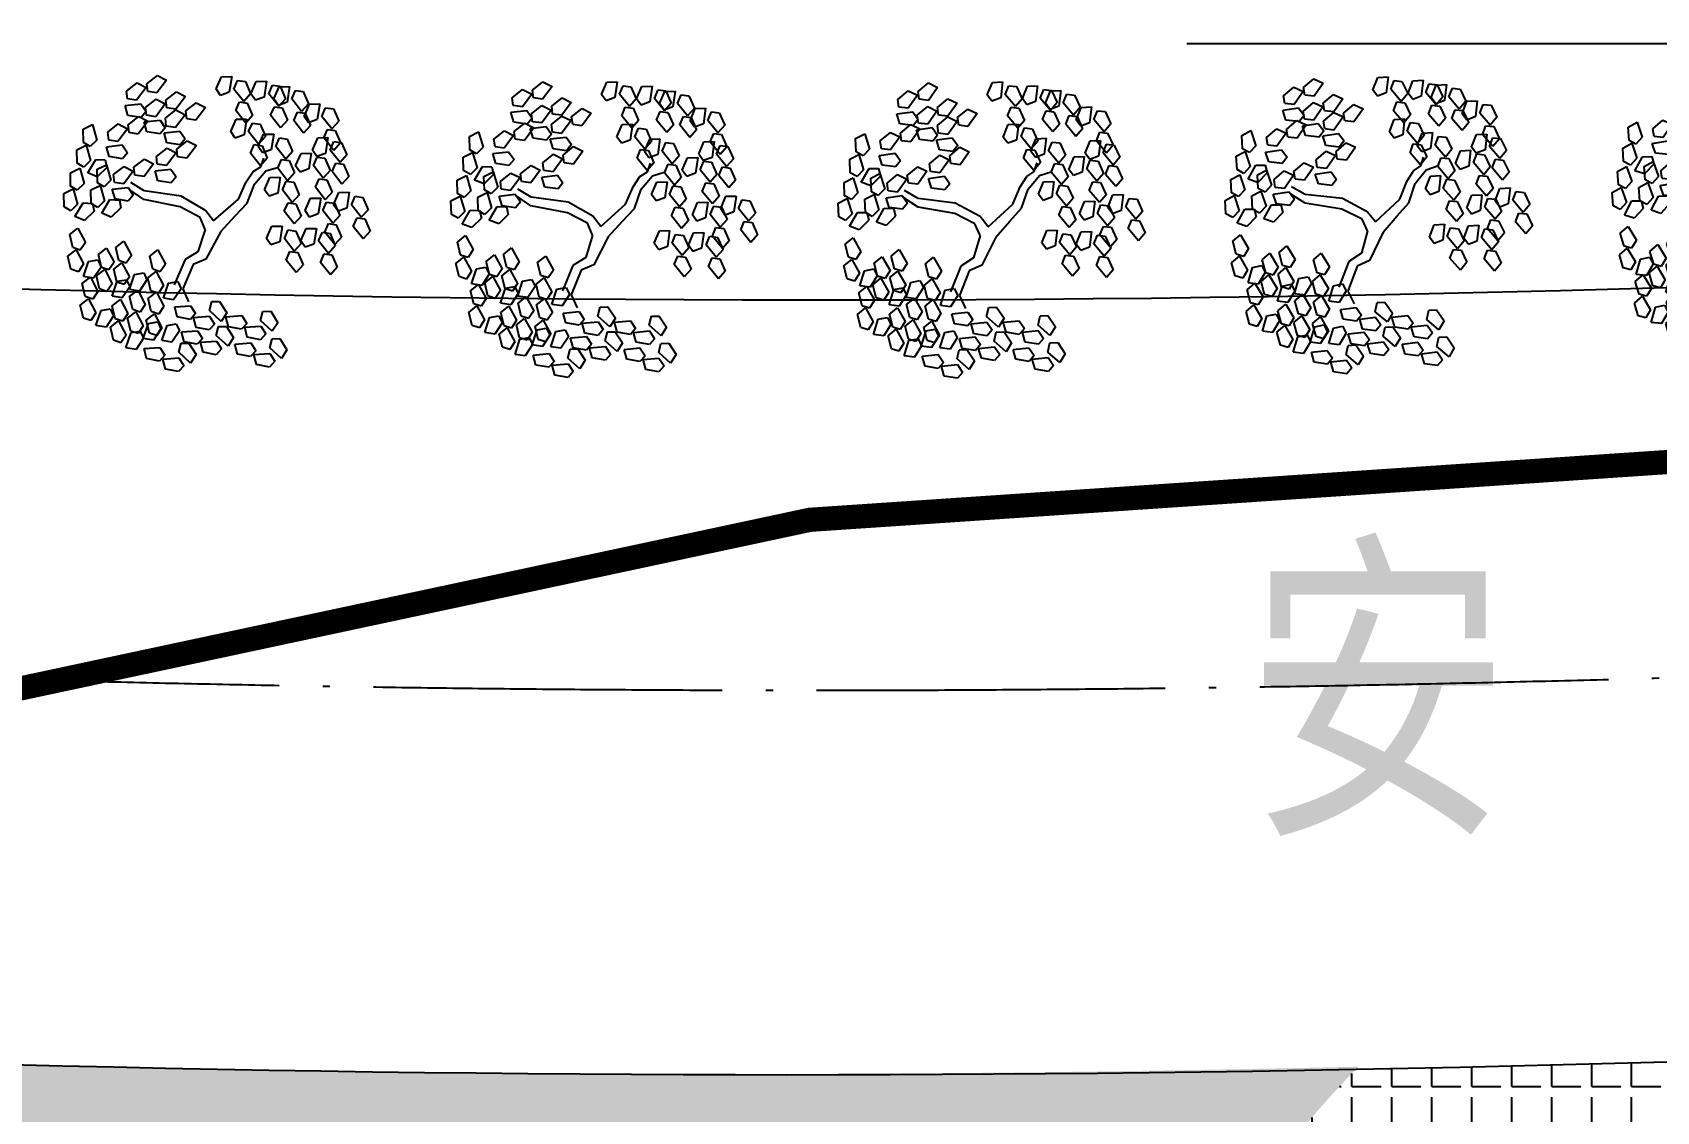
# Model space of a CAD drawing. Extents: x 302512 to 1034855, y -184136 to 410364.
# Drawn here: x 515227 to 548761, y -19766 to 2517 of the extents above; entities that cross this region are included whole.
import ezdxf

# ---------------------------------------------------------------- set-up
doc = ezdxf.new("R2010")
doc.units = 0
doc.header["$MEASUREMENT"] = 0
doc.linetypes.add('ACAD_ISO04W100', pattern=[30.5, 24, -3, 0.5, -3])
doc.linetypes.add('DASHED2', pattern=[0.375, 0.25, -0.125])
for name, color, linetype in [('PUB_TEXT', 7, 'Continuous'), ('TREE2', 84, 'Continuous'), ('WZ', 2, 'Continuous'), ('环境', 8, 'Continuous'), ('红线', 20, 'Continuous')]:
    doc.layers.add(name, color=color, linetype=linetype)
doc.styles.add('-黑体', font='', dxfattribs={"width": 0.8})
doc.styles.add('DIM', font='txt')
doc.styles.get('-黑体').set_extended_font_data('黑体')

# ---------------------------------------------------------------- blocks, each defined once
blk = doc.blocks.new('M_F18')
for p, q in [((-1054, 1505), (-932, 1605)), ((-824, 1552), (-933, 1400)), ((-932, 1605), (-824, 1552)), ((-817, 1597), (-695, 1697)), ((-805, 1506), (-817, 1597)), ((-586, 1644), (-696, 1492)), ((-695, 1697), (-586, 1644)), ((-2, 1553), (59, 1699)), ((52, 1478), (-2, 1553)), ((59, 1699), (179, 1703)), ((179, 1703), (155, 1517)), ((208, 1557), (250, 1658)), ((327, 1412), (208, 1557)), ((250, 1658), (341, 1647)), ((341, 1647), (406, 1503)), ((410, 1506), (470, 1652)), ((470, 1652), (591, 1656)), ((591, 1656), (566, 1470)), ((620, 1510), (662, 1612)), ((662, 1612), (753, 1600)), ((681, 1450), (742, 1595)), ((742, 1595), (863, 1600)), ((753, 1600), (818, 1456)), ((863, 1600), (838, 1414)), ((891, 1454), (933, 1555)), ((933, 1555), (1024, 1544)), ((1024, 1544), (1090, 1400)), ((-1067, 1335), (-881, 1359)), ((-1042, 1414), (-1054, 1505)), ((-933, 1400), (-1042, 1414)), ((-881, 1359), (-817, 1269)), ((-827, 1317), (-704, 1418)), ((-696, 1492), (-805, 1506)), ((-596, 1365), (-705, 1212)), ((-704, 1418), (-596, 1365)), ((-589, 1409), (-467, 1509)), ((-577, 1318), (-589, 1409)), ((-358, 1456), (-468, 1304)), ((-467, 1509), (-358, 1456)), ((-353, 1287), (-231, 1387)), ((-231, 1387), (-122, 1334)), ((155, 1517), (52, 1478)), ((236, 1304), (277, 1406)), ((277, 1406), (369, 1394)), ((406, 1503), (327, 1412)), ((369, 1394), (434, 1250)), ((464, 1432), (410, 1506)), ((566, 1470), (464, 1432)), ((739, 1365), (620, 1510)), ((647, 1257), (689, 1359)), ((735, 1375), (681, 1450)), ((689, 1359), (780, 1347)), ((838, 1414), (735, 1375)), ((818, 1456), (739, 1365)), ((780, 1347), (846, 1204)), ((1010, 1309), (891, 1454)), ((1090, 1400), (1010, 1309)), ((1041, 1252), (1101, 1398)), ((1101, 1398), (1222, 1403)), ((1222, 1403), (1197, 1217)), ((1251, 1257), (1292, 1358)), ((1292, 1358), (1384, 1347)), ((1384, 1347), (1449, 1203)), ((-1032, 1219), (-1067, 1335)), ((-875, 1198), (-1032, 1219)), ((-1027, 1109), (-905, 1209)), ((-797, 1156), (-906, 1004)), ((-905, 1209), (-797, 1156)), ((-817, 1269), (-875, 1198)), ((-839, 1147), (-653, 1171)), ((-804, 1031), (-839, 1147)), ((-814, 1226), (-827, 1317)), ((-705, 1212), (-814, 1226)), ((-653, 1171), (-589, 1082)), ((-590, 1196), (-468, 1296)), ((-578, 1105), (-590, 1196)), ((-468, 1304), (-577, 1318)), ((-359, 1243), (-469, 1090)), ((-468, 1296), (-359, 1243)), ((-340, 1196), (-353, 1287)), ((-232, 1182), (-340, 1196)), ((-122, 1334), (-232, 1182)), ((182, 1055), (243, 1201)), ((355, 1159), (236, 1304)), ((243, 1201), (363, 1206)), ((363, 1206), (339, 1019)), ((434, 1250), (355, 1159)), ((392, 1059), (434, 1161)), ((434, 1161), (525, 1149)), ((525, 1149), (590, 1006)), ((767, 1112), (647, 1257)), ((846, 1204), (767, 1112)), ((919, 1201), (961, 1302)), ((1038, 1056), (919, 1201)), ((961, 1302), (1052, 1291)), ((1117, 1147), (1038, 1056)), ((1095, 1178), (1041, 1252)), ((1052, 1291), (1117, 1147)), ((1197, 1217), (1095, 1178)), ((1370, 1111), (1251, 1257)), ((1449, 1203), (1370, 1111)), ((-1554, 1048), (-1446, 1103)), ((-1548, 890), (-1554, 1048)), ((-1446, 1103), (-1391, 923)), ((-1265, 1017), (-1143, 1117)), ((-1252, 926), (-1265, 1017)), ((-1034, 1064), (-1144, 912)), ((-1143, 1117), (-1034, 1064)), ((-1015, 1018), (-1027, 1109)), ((-906, 1004), (-1015, 1018)), ((-647, 1010), (-804, 1031)), ((-589, 1082), (-647, 1010)), ((-603, 1025), (-417, 1049)), ((-567, 909), (-603, 1025)), ((-469, 1090), (-578, 1105)), ((-417, 1049), (-353, 960)), ((-353, 960), (-411, 888)), ((236, 981), (182, 1055)), ((339, 1019), (236, 981)), ((511, 914), (392, 1059)), ((506, 886), (567, 1032)), ((590, 1006), (511, 914)), ((567, 1032), (688, 1037)), ((688, 1037), (663, 851)), ((716, 890), (758, 992)), ((758, 992), (849, 981)), ((849, 981), (914, 837)), ((1146, 858), (1206, 1004)), ((1206, 1004), (1327, 1008)), ((1278, 1004), (1320, 1105)), ((1397, 859), (1278, 1004)), ((1327, 1008), (1303, 822)), ((1320, 1105), (1411, 1094)), ((1356, 862), (1398, 964)), ((1398, 964), (1489, 952)), ((1411, 1094), (1477, 950)), ((-1625, 804), (-1517, 858)), ((-1619, 646), (-1625, 804)), ((-1468, 845), (-1548, 890)), ((-1517, 858), (-1462, 679)), ((-1391, 923), (-1468, 845)), ((-1278, 847), (-1091, 871)), ((-1242, 731), (-1278, 847)), ((-1144, 912), (-1252, 926)), ((-1091, 871), (-1027, 781)), ((-1027, 781), (-1086, 710)), ((-686, 745), (-564, 845)), ((-411, 888), (-567, 909)), ((-456, 792), (-565, 639)), ((-564, 845), (-456, 792)), ((-449, 837), (-327, 937)), ((-437, 746), (-449, 837)), ((-218, 884), (-328, 731)), ((-327, 937), (-218, 884)), ((420, 806), (461, 908)), ((539, 661), (420, 806)), ((461, 908), (553, 897)), ((560, 812), (506, 886)), ((553, 897), (618, 753)), ((663, 851), (560, 812)), ((835, 745), (716, 890)), ((914, 837), (835, 745)), ((953, 670), (1014, 816)), ((1014, 816), (1134, 821)), ((1134, 821), (1110, 635)), ((1200, 784), (1146, 858)), ((1163, 675), (1205, 776)), ((1303, 822), (1200, 784)), ((1205, 776), (1296, 765)), ((1296, 765), (1361, 621)), ((1475, 717), (1356, 862)), ((1477, 950), (1397, 859)), ((1554, 809), (1475, 717)), ((1489, 952), (1554, 809)), ((-1694, 532), (-1586, 586)), ((-1539, 601), (-1619, 646)), ((-1586, 586), (-1531, 407)), ((-1462, 679), (-1539, 601)), ((-1491, 533), (-1397, 695)), ((-1397, 695), (-1287, 692)), ((-1379, 579), (-1271, 633)), ((-1373, 421), (-1379, 579)), ((-1266, 603), (-1377, 491)), ((-1287, 692), (-1266, 603)), ((-1271, 633), (-1216, 454)), ((-1086, 710), (-1242, 731)), ((-1186, 520), (-1064, 620)), ((-1064, 620), (-955, 567)), ((-949, 611), (-826, 711)), ((-936, 520), (-949, 611)), ((-718, 658), (-827, 506)), ((-826, 711), (-718, 658)), ((-699, 574), (-513, 598)), ((-664, 459), (-699, 574)), ((-674, 654), (-686, 745)), ((-565, 639), (-674, 654)), ((-513, 598), (-449, 509)), ((-328, 731), (-437, 746)), ((377, 469), (456, 591)), ((456, 591), (543, 648)), ((473, 441), (605, 601)), ((618, 753), (539, 661)), ((543, 648), (578, 751)), ((605, 601), (754, 648)), ((744, 638), (786, 739)), ((863, 492), (744, 638)), ((786, 739), (877, 728)), ((942, 584), (863, 492)), ((877, 728), (942, 584)), ((1007, 596), (953, 670)), ((1110, 635), (1007, 596)), ((1282, 529), (1163, 675)), ((1361, 621), (1282, 529)), ((1383, 609), (1425, 711)), ((1503, 464), (1383, 609)), ((1425, 711), (1516, 699)), ((1516, 699), (1582, 556)), ((-1689, 374), (-1694, 532)), ((-1531, 407), (-1609, 329)), ((-1377, 491), (-1491, 533)), ((-1449, 334), (-1342, 389)), ((-1293, 376), (-1373, 421)), ((-1342, 389), (-1286, 209)), ((-1216, 454), (-1293, 376)), ((-1174, 429), (-1186, 520)), ((-1065, 414), (-1174, 429)), ((-955, 567), (-1065, 414)), ((-824, 338), (-981, 432)), ((-827, 506), (-936, 520)), ((-507, 438), (-664, 459)), ((-449, 509), (-507, 438)), ((289, 263), (377, 469)), ((394, 216), (473, 441)), ((594, 379), (654, 525)), ((654, 525), (775, 530)), ((775, 530), (750, 344)), ((804, 383), (846, 485)), ((923, 238), (804, 383)), ((846, 485), (937, 474)), ((937, 474), (1002, 330)), ((1191, 422), (1232, 523)), ((1310, 277), (1191, 422)), ((1232, 523), (1324, 512)), ((1324, 512), (1389, 368)), ((1582, 556), (1503, 464)), ((-1765, 287), (-1657, 342)), ((-1759, 129), (-1765, 287)), ((-1609, 329), (-1689, 374)), ((-1657, 342), (-1602, 162)), ((-1444, 176), (-1449, 334)), ((-1286, 209), (-1364, 131)), ((-1316, 63), (-1222, 226)), ((-1222, 226), (-1112, 223)), ((-1199, 349), (-1012, 373)), ((-1163, 234), (-1199, 349)), ((-1007, 213), (-1163, 234)), ((-1112, 223), (-1091, 133)), ((-1012, 373), (-949, 284)), ((-949, 284), (-1007, 213)), ((-824, 235), (-990, 347)), ((-386, 282), (-824, 338)), ((-394, 159), (-824, 235)), ((-96, 122), (-386, 282)), ((0, 0), (289, 263)), ((254, 66), (394, 216)), ((648, 305), (594, 379)), ((750, 344), (648, 305)), ((831, 131), (873, 232)), ((873, 232), (964, 221)), ((1002, 330), (923, 238)), ((964, 221), (1030, 77)), ((1076, 145), (1136, 291)), ((1136, 291), (1257, 295)), ((1257, 295), (1232, 109)), ((1286, 149), (1327, 250)), ((1389, 368), (1310, 277)), ((1327, 250), (1419, 239)), ((1409, 220), (1469, 366)), ((1463, 145), (1409, 220)), ((1419, 239), (1484, 95)), ((1469, 366), (1590, 370)), ((1590, 370), (1565, 184)), ((1619, 224), (1660, 325)), ((1738, 79), (1619, 224)), ((1660, 325), (1752, 314)), ((1752, 314), (1817, 170)), ((-1679, 84), (-1759, 129)), ((-1602, 162), (-1679, 84)), ((-1631, 16), (-1537, 179)), ((-1517, -25), (-1631, 16)), ((-1537, 179), (-1428, 176)), ((-1406, 86), (-1517, -25)), ((-1364, 131), (-1444, 176)), ((-1428, 176), (-1406, 86)), ((-1202, 21), (-1316, 63)), ((-1091, 133), (-1202, 21)), ((-158, 37), (-394, 159)), ((-96, -103), (-158, 37)), ((0, 0), (-96, 122)), ((88, -122), (254, 66)), ((951, -15), (831, 131)), ((1030, 77), (951, -15)), ((1130, 70), (1076, 145)), ((1232, 109), (1130, 70)), ((1405, 4), (1286, 149)), ((1484, 95), (1405, 4)), ((1565, 184), (1463, 145)), ((1646, -29), (1688, 72)), ((1688, 72), (1779, 61)), ((1817, 170), (1738, 79)), ((1779, 61), (1845, -83)), ((-1686, -196), (-1592, -120)), ((-1592, -120), (-1500, -284)), ((-96, -103), (-175, -366)), ((88, -122), (-79, -451)), ((629, -193), (689, -48)), ((689, -48), (810, -43)), ((810, -43), (785, -229)), ((839, -189), (881, -88)), ((958, -334), (839, -189)), ((881, -88), (972, -99)), ((972, -99), (1037, -243)), ((1032, -212), (1092, -66)), ((1092, -66), (1213, -62)), ((1213, -62), (1188, -248)), ((1242, -208), (1284, -106)), ((1284, -106), (1375, -118)), ((1313, -104), (1355, -3)), ((1432, -249), (1313, -104)), ((1355, -3), (1446, -14)), ((1375, -118), (1440, -262)), ((1512, -158), (1432, -249)), ((1446, -14), (1512, -158)), ((1765, -174), (1646, -29)), ((1845, -83), (1765, -174)), ((-1703, -450), (-1609, -374)), ((-1647, -349), (-1686, -196)), ((-1559, -377), (-1647, -349)), ((-1609, -374), (-1517, -538)), ((-1500, -284), (-1559, -377)), ((-1344, -422), (-1250, -345)), ((-1250, -345), (-1158, -509)), ((-1143, -337), (-1049, -261)), ((-1104, -490), (-1143, -337)), ((-1049, -261), (-957, -425)), ((-740, -431), (-646, -355)), ((-646, -355), (-554, -519)), ((-175, -366), (-324, -460)), ((683, -268), (629, -193)), ((785, -229), (683, -268)), ((866, -442), (908, -341)), ((908, -341), (999, -352)), ((1037, -243), (958, -334)), ((999, -352), (1065, -496)), ((1086, -287), (1032, -212)), ((1188, -248), (1086, -287)), ((1361, -353), (1242, -208)), ((1269, -461), (1311, -359)), ((1311, -359), (1402, -371)), ((1440, -262), (1361, -353)), ((1402, -371), (1468, -515)), ((-1664, -603), (-1703, -450)), ((-1517, -538), (-1576, -631)), ((-1515, -687), (-1458, -508)), ((-1458, -508), (-1350, -488)), ((-1310, -571), (-1395, -704)), ((-1350, -488), (-1310, -571)), ((-1305, -575), (-1344, -422)), ((-1158, -509), (-1217, -602)), ((-1160, -591), (-1066, -515)), ((-1016, -517), (-1104, -490)), ((-1066, -515), (-974, -679)), ((-957, -425), (-1016, -517)), ((-701, -584), (-740, -431)), ((-554, -519), (-613, -611)), ((-324, -460), (-447, -761)), ((-228, -516), (-342, -807)), ((-79, -451), (-228, -516)), ((986, -587), (866, -442)), ((1065, -496), (986, -587)), ((1389, -606), (1269, -461)), ((1468, -515), (1389, -606)), ((-1576, -631), (-1664, -603)), ((-1528, -769), (-1434, -693)), ((-1395, -704), (-1515, -687)), ((-1434, -693), (-1342, -857)), ((-1361, -675), (-1267, -599)), ((-1322, -828), (-1361, -675)), ((-1217, -602), (-1305, -575)), ((-1267, -599), (-1175, -763)), ((-1175, -763), (-1235, -856)), ((-1173, -912), (-1116, -733)), ((-1121, -744), (-1160, -591)), ((-1033, -771), (-1121, -744)), ((-1116, -733), (-1008, -713)), ((-974, -679), (-1033, -771)), ((-1008, -713), (-968, -796)), ((-972, -828), (-915, -649)), ((-915, -649), (-807, -629)), ((-767, -711), (-852, -844)), ((-807, -629), (-767, -711)), ((-757, -685), (-663, -609)), ((-718, -838), (-757, -685)), ((-613, -611), (-701, -584)), ((-663, -609), (-571, -773)), ((-569, -922), (-512, -743)), ((-512, -743), (-404, -723)), ((-404, -723), (-364, -805)), ((-1545, -1023), (-1451, -947)), ((-1489, -922), (-1528, -769)), ((-1401, -949), (-1489, -922)), ((-1451, -947), (-1359, -1111)), ((-1342, -857), (-1401, -949)), ((-1235, -856), (-1322, -828)), ((-1053, -929), (-1173, -912)), ((-1169, -1023), (-1075, -946)), ((-1075, -946), (-983, -1110)), ((-968, -796), (-1053, -929)), ((-852, -844), (-972, -828)), ((-967, -910), (-873, -834)), ((-928, -1063), (-967, -910)), ((-873, -834), (-782, -998)), ((-748, -929), (-654, -852)), ((-709, -1082), (-748, -929)), ((-630, -865), (-718, -838)), ((-654, -852), (-562, -1016)), ((-571, -773), (-630, -865)), ((-449, -938), (-569, -922)), ((-364, -805), (-449, -938)), ((-342, -807), (-272, -958)), ((-26, -1056), (0, -949)), ((0, -949), (91, -946)), ((91, -946), (179, -1077)), ((-1506, -1176), (-1545, -1023)), ((-1359, -1111), (-1419, -1203)), ((-1357, -1260), (-1300, -1081)), ((-1300, -1081), (-1192, -1061)), ((-1152, -1143), (-1237, -1276)), ((-1192, -1061), (-1152, -1143)), ((-1130, -1176), (-1169, -1023)), ((-983, -1110), (-1042, -1203)), ((-985, -1164), (-891, -1088)), ((-841, -1090), (-928, -1063)), ((-891, -1088), (-799, -1251)), ((-782, -998), (-841, -1090)), ((-765, -1182), (-671, -1106)), ((-621, -1109), (-709, -1082)), ((-671, -1106), (-580, -1270)), ((-562, -1016), (-621, -1109)), ((-434, -1022), (-248, -1004)), ((-403, -1138), (-434, -1022)), ((-247, -1164), (-403, -1138)), ((-248, -1004), (-187, -1095)), ((-187, -1095), (-247, -1164)), ((-209, -1140), (-22, -1122)), ((-178, -1257), (-209, -1140)), ((115, -1180), (-26, -1056)), ((-22, -1122), (38, -1214)), ((179, -1077), (115, -1180)), ((170, -1125), (357, -1107)), ((202, -1241), (170, -1125)), ((357, -1107), (418, -1198)), ((579, -1159), (604, -1052)), ((604, -1052), (696, -1049)), ((696, -1049), (783, -1181)), ((-1419, -1203), (-1506, -1176)), ((-1237, -1276), (-1357, -1260)), ((-1186, -1276), (-1092, -1200)), ((-1147, -1429), (-1186, -1276)), ((-1042, -1203), (-1130, -1176)), ((-1092, -1200), (-1000, -1364)), ((-998, -1513), (-941, -1334)), ((-946, -1317), (-985, -1164)), ((-858, -1344), (-946, -1317)), ((-941, -1334), (-833, -1314)), ((-799, -1251), (-858, -1344)), ((-833, -1314), (-793, -1397)), ((-797, -1400), (-739, -1221)), ((-726, -1335), (-765, -1182)), ((-739, -1221), (-631, -1201)), ((-639, -1363), (-726, -1335)), ((-592, -1284), (-677, -1417)), ((-580, -1270), (-639, -1363)), ((-631, -1201), (-592, -1284)), ((-577, -1419), (-520, -1240)), ((-520, -1240), (-412, -1220)), ((-372, -1303), (-458, -1436)), ((-412, -1220), (-372, -1303)), ((-347, -1312), (-160, -1295)), ((-315, -1429), (-347, -1312)), ((-22, -1283), (-178, -1257)), ((-160, -1295), (-99, -1386)), ((38, -1214), (-22, -1283)), ((62, -1347), (87, -1240)), ((87, -1240), (179, -1237)), ((179, -1237), (266, -1368)), ((357, -1268), (202, -1241)), ((418, -1198), (357, -1268)), ((395, -1243), (582, -1225)), ((427, -1360), (395, -1243)), ((719, -1283), (579, -1159)), ((582, -1225), (643, -1317)), ((643, -1317), (583, -1386)), ((783, -1181), (719, -1283)), ((-1059, -1457), (-1147, -1429)), ((-1000, -1364), (-1059, -1457)), ((-878, -1530), (-998, -1513)), ((-793, -1397), (-878, -1530)), ((-677, -1417), (-797, -1400)), ((-785, -1519), (-598, -1501)), ((-753, -1636), (-785, -1519)), ((-598, -1501), (-537, -1593)), ((-458, -1436), (-577, -1419)), ((-376, -1553), (-351, -1446)), ((-351, -1446), (-259, -1443)), ((-159, -1455), (-315, -1429)), ((-259, -1443), (-172, -1575)), ((-99, -1386), (-159, -1455)), ((-122, -1431), (65, -1413)), ((-90, -1547), (-122, -1431)), ((203, -1471), (62, -1347)), ((65, -1413), (126, -1504)), ((126, -1504), (66, -1574)), ((266, -1368), (203, -1471)), ((284, -1444), (471, -1426)), ((316, -1561), (284, -1444)), ((583, -1386), (427, -1360)), ((471, -1426), (532, -1518)), ((532, -1518), (471, -1587)), ((693, -1478), (718, -1371)), ((833, -1603), (693, -1478)), ((718, -1371), (810, -1368)), ((810, -1368), (897, -1500)), ((897, -1500), (833, -1603)), ((-598, -1662), (-753, -1636)), ((-537, -1593), (-598, -1662)), ((-560, -1637), (-373, -1620)), ((-528, -1754), (-560, -1637)), ((-236, -1678), (-376, -1553)), ((-373, -1620), (-312, -1711)), ((-312, -1711), (-372, -1780)), ((-172, -1575), (-236, -1678)), ((66, -1574), (-90, -1547)), ((471, -1587), (316, -1561)), ((509, -1562), (696, -1544)), ((541, -1679), (509, -1562)), ((697, -1705), (541, -1679)), ((696, -1544), (757, -1636)), ((757, -1636), (697, -1705)), ((-372, -1780), (-528, -1754))]:
    blk.add_line(p, q)
at = {"width": 0.8, "flags": 9}
for tag in ['XSIZE', 'YSIZE']:
    blk.add_attdef(tag, (0, 0), '', height=0.5, dxfattribs=at)
at = {"style": 'DIM', "flags": 1}
for tag in ['YVALUE', 'XVALUE']:
    blk.add_attdef(tag, (0, 0), '', height=0.02, dxfattribs=at)
blk = doc.blocks.new('Z')
at = {"layer": 'TREE2', "xscale": 1.755, "yscale": 1.755, "zscale": 1.755}
blk.add_blockref('M_F18', (0, 0), dxfattribs=at)

msp = doc.modelspace()

# ---------------------------------------------------------------- hatches: boundary and pattern name
at = {"layer": '环境'}
h = msp.add_hatch(dxfattribs=at)
h.set_pattern_fill('ANGLE,_O', color=256, scale=3000)
h.set_pattern_definition([(0, (-609984.1, -119640.8), (0, 825), [600, -225]), (90, (-609984.1, -119640.8), (-825, 5e-14), [600, -225])])
edge = h.paths.add_edge_path()
edge.add_arc((456453, -20483), 6000, 82.9061, 136.7172, ccw=False)
edge.add_arc((529231, 564350), 583344, 262.906442, 271.313904)
edge.add_arc((556282, -32331), 19210, 135.391, 143.8506)
edge.add_arc((523140, 498265), 519563, 267.02239, 271.94467, ccw=False)
edge.add_line((496151, -20597), (452085, -16369))
edge = h.paths.add_edge_path()
edge.add_arc((557649, -28887), 12195, 122.3331, 138.4177, ccw=False)
edge.add_line((551127, -18583), (563157, -18007))
edge.add_arc((576762, 6334), 27885, 240.7978, 252.532)
edge.add_arc((-697885, 47187662), 47224907, 271.512912, 271.5364982, ccw=False)
edge.add_line((548958, -20782), (548527, -20793))
edge = h.paths.add_edge_path()
edge.add_line((626587, -14296), (626866, -14066))
edge.add_arc((622239, -17885), 6000, 39.539, 100.4384)
edge.add_arc((577050, 207323), 223698, 274.29143, 281.3703, ccw=False)
edge.add_arc((576762, 6334), 27885, 294.3952, 307.637, ccw=False)
edge.add_arc((-3202814, 30587041), 30840005, 277.0611025, 277.1188975)
edge.add_line((619150, -15221), (626587, -14296))
h = msp.add_hatch(dxfattribs=at)
h.set_pattern_fill('ANGLE,_O', color=256, scale=3000)
h.set_pattern_definition([(0, (509471.5, -11821.7), (0, 825), [600, -225]), (90, (509471.5, -11821.7), (-825, 5e-14), [600, -225])])
h.paths.add_polyline_path([(542555, -18893, 0.035964), (540771, -20999), (548527, -20793), (548527, -20793), (548527, -20793, -0.066848), (550986, -18673, -0.003463)])

# ---------------------------------------------------------------- linework, layer by layer
msp.add_line((558921, 2280), (539063, 2280))
at = {"layer": 'PUB_TEXT', "linetype": 'DASHED2', "ltscale": 11501}
msp.add_lwpolyline([(608007, -19167, 500, 500, 0), (599137, -17197, 500, 500, 0), (598127, -21247, 500, 500, 0), (572297, -9157, 500, 500, 0), (560517, -5577, 500, 500, 0), (531277, -7547, 500, 500, 0), (511807, -11707, 500, 500, 0), (488907, -9117, 500, 500, 0), (483537, -7917, 500, 500, 0), (457917, 73, 500, 500, 0), (449617, 403, 500, 500, 0), (431477, -69887, 500, 500, 0), (494627, -111807, 500, 500, 0), (518427, -129957, 500, 500, 0), (548477, -156867, 500, 500, 0), (627907, -164037, 500, 500, 0)], format="xyseb", dxfattribs=at)
at = {"layer": 'WZ'}
for centre, radius, start, end in [((531476, 594512), 597518, 262.204077, 277.027958), ((530890, 589906), 608911, 263.048455, 275.929157)]:
    msp.add_arc(centre, radius, start, end, dxfattribs=at)
at = {"layer": '红线', "linetype": 'ACAD_ISO04W100', "ltscale": 300}
msp.add_arc((531356, 586250), 597317, 262.106804, 275.072485, dxfattribs=at)

# ---------------------------------------------------------------- block references
for p, rotation in [((518963, -1375), 358.796990435612), ((550959, -1187), 1.87318139725118), ((526962, -1489), 359.5660381760218), ((534962, -1496), 0.3350859164316056), ((542961, -1395), 1.104133656841393)]:
    msp.add_blockref('Z', p, dxfattribs=dict(rotation=rotation))

# ---------------------------------------------------------------- texts
at = {"layer": 'WZ', "style": '-黑体', "width": 0.8}
msp.add_text('安', height=5000, dxfattribs=at).set_placement((540281, -13552))

doc.saveas('drawing.dxf')
